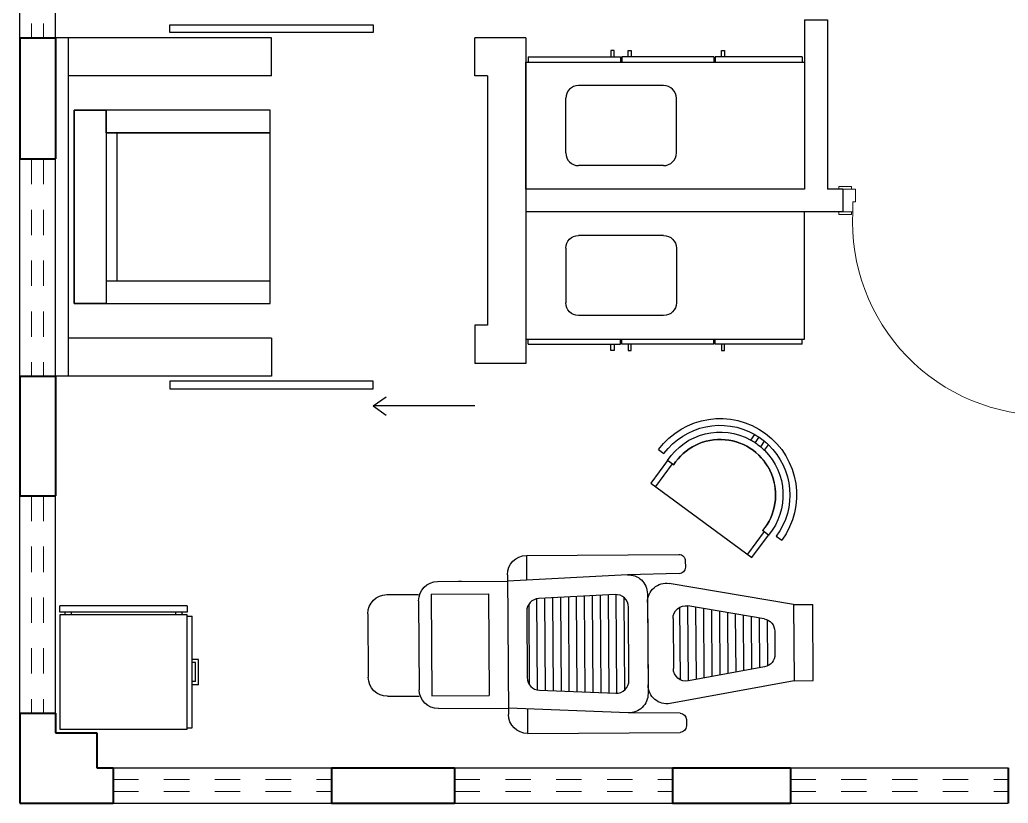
# Model space of a CAD drawing. Header units: millimetres. Extents: x 2625.3 to 2681.2, y 1230 to 1238.4.
# Drawn here: x 2657.126 to 2661.014, y 1230.141 to 1233.224 of the extents above; entities that cross this region are included whole.
import ezdxf

# ---------------------------------------------------------------- set-up
doc = ezdxf.new("R2010")
doc.units = ezdxf.units.MM
doc.linetypes.add('HIDDEN', pattern=[0.375, 0.25, -0.125])
doc.layers.add('ALVENARIA', color=5, linetype='Continuous', lineweight=40)
doc.layers.add('ESQUADRIA', color=7, linetype='Continuous', lineweight=18)
doc.layers.add('LAYOUT', color=253, linetype='Continuous')
doc.layers.add('SOLEIRAS', color=1, linetype='Continuous')

# ---------------------------------------------------------------- blocks, each defined once
blk = doc.blocks.new('POLTRONA 81X83')
at = {"layer": 'LAYOUT'}
for p, q in [((-0.4047, 0), (0.4047, 0)), ((-0.3142, -0.1358), (-0.41, -0.1358)), ((0.41, -0.1358), (-0.41, -0.1358)), ((0.41, -0.1358), (0.3142, -0.1358)), ((0.3142, -0.1358), (0.3142, -0.83)), ((0.3142, -0.1811), (-0.3142, -0.1811))]:
    blk.add_line(p, q, dxfattribs=at)
for points in [[(-0.41, -0.83), (0.41, -0.83), (0.41, 0), (-0.41, 0)], [(-0.41, 0), (0.41, 0), (0.41, -0.1358), (-0.41, -0.1358)]]:
    blk.add_lwpolyline(points, close=True, dxfattribs=at)
for points in [[(-0.3142, -0.83), (-0.3142, -0.1358), (-0.41, -0.1358)], [(0.3142, -0.83), (0.3142, -0.1358), (0.41, -0.1358)]]:
    blk.add_lwpolyline(points, dxfattribs=at)
blk = doc.blocks.new('*X40')
at = {"color": 0}
for p, q in [((91.0625, 15.9036), (91.0625, 16.1901)), ((91.0938, 15.8992), (91.0938, 16.1945)), ((91.125, 15.9048), (91.125, 16.189)), ((91.1562, 15.9103), (91.1562, 16.1834)), ((91.1875, 15.9158), (91.1875, 16.1779)), ((91.2188, 15.9214), (91.2188, 16.1723)), ((91.25, 15.9269), (91.25, 16.1668)), ((91.2812, 15.9325), (91.2812, 16.1612)), ((91.3125, 15.938), (91.3125, 16.1557)), ((91.3438, 15.9436), (91.3438, 16.1501)), ((91.375, 15.9491), (91.375, 16.1446)), ((91.4062, 15.9565), (91.4062, 16.1372))]:
    blk.add_line(p, q, dxfattribs=at)
blk = doc.blocks.new('*X39')
at = {"color": 0}
for p, q in [((90.5, 15.8673), (90.5, 16.2265)), ((90.5312, 15.8653), (90.5312, 16.2284)), ((90.5625, 15.8638), (90.5625, 16.2299)), ((90.5938, 15.8624), (90.5938, 16.2313)), ((90.625, 15.861), (90.625, 16.2327)), ((90.6562, 15.8596), (90.6562, 16.2341)), ((90.6875, 15.8582), (90.6875, 16.2355)), ((90.7188, 15.8567), (90.7188, 16.237)), ((90.75, 15.8553), (90.75, 16.2384)), ((90.7812, 15.8539), (90.7812, 16.2398)), ((90.8125, 15.8527), (90.8125, 16.241)), ((90.8438, 15.866), (90.8438, 16.2277)), ((90.4688, 15.8876), (90.4688, 16.2061))]:
    blk.add_line(p, q, dxfattribs=at)
blk = doc.blocks.new('A$C3EAC3D19')
at = {"layer": 'LAYOUT'}
for p, q in [((0.2071, 1.6768), (0.2076, 1.7518)), ((0.2076, 1.7518), (0.5076, 1.7498)), ((0.5071, 1.6748), (0.5076, 1.7498)), ((0.2071, 1.6768), (0.1171, 1.1888)), ((0.5071, 1.6748), (0.2071, 1.6768)), ((0.5071, 1.6748), (0.5905, 1.1856)), ((0.4018, 1.6005), (0.3113, 1.6011)), ((0.2618, 1.5602), (0.2066, 1.2605)), ((0.4508, 1.5589), (0.502, 1.2586)), ((0.0546, 1.2528), (0.0292, 1.253)), ((0.6792, 1.2486), (0.6538, 1.2488)), ((0, 0.6282), (0.0041, 1.2282)), ((0.0794, 1.2281), (0.0812, 1.0242)), ((0.6287, 1.2244), (0.6241, 1.0206)), ((0.7, 0.6235), (0.704, 1.2235)), ((0.4523, 1.2002), (0.2554, 1.2015)), ((0.5497, 1.0995), (0.1567, 1.1021)), ((0.5158, 1.0997), (0.1906, 1.1019)), ((0.0812, 1.0242), (0.0995, 0.5525)), ((0.6241, 1.0206), (0.5995, 0.5491)), ((0.0966, 0.6275), (0, 0.6282)), ((0.7, 0.6235), (0.6034, 0.6241)), ((0.6245, 0.549), (0.0745, 0.5527)), ((0.0976, 0.2775), (0.0995, 0.5525)), ((0.5976, 0.2741), (0.5995, 0.5491)), ((0.1475, 0.2522), (0.149, 0.4772)), ((0.549, 0.4745), (0.149, 0.4772)), ((0.5475, 0.2495), (0.549, 0.4745)), ((0.5992, 0.3665), (0.5974, 0.3567)), ((0.5475, 0.2495), (0.1475, 0.2522)), ((0.1463, 0.0772), (0.1471, 0.2022)), ((0.5221, 0.1997), (0.1721, 0.202)), ((0.5463, 0.0745), (0.5471, 0.1995)), ((0.4708, 0), (0.2208, 0.0017))]:
    blk.add_line(p, q, dxfattribs=at)
blk.add_lwpolyline([(0.1698, 0.6748), (0.1582, 0.9749, -0.427581), (0.2085, 1.0268), (0.4969, 1.0248, -0.427581), (0.5465, 0.9722), (0.5308, 0.6723, -0.400971), (0.4805, 0.6249), (0.2194, 0.6267, -0.400971)], format="xyb", close=True, dxfattribs=at)
for centre, radius, start, end in [((0.311, 1.5511), 0.05, 89.6131, 169.5501), ((0.4015, 1.5505), 0.05, 9.6762, 89.6131), ((0.0291, 1.228), 0.025, 89.6131, 179.6131), ((0.0544, 1.2278), 0.025, 0.5071, 89.6131), ((0.2557, 1.2515), 0.05, 169.5501, 269.6131), ((0.4527, 1.2502), 0.05, 269.6131, 9.6762), ((0.6536, 1.2238), 0.025, 89.6131, 178.7192), ((0.679, 1.2236), 0.025, 359.6131, 89.6131), ((0.1911, 1.1769), 0.075, 170.867, 269.6131), ((0.5163, 1.1747), 0.075, 269.6131, 8.3593), ((0.1562, 1.0271), 0.075, 89.6131, 182.2157), ((0.5492, 1.0245), 0.075, 357.0106, 89.6131), ((0.075, 0.6277), 0.075, 179.6131, 269.6131), ((0.625, 0.624), 0.075, 269.6131, 359.6131), ((0.1726, 0.277), 0.075, 179.6131, 269.6131), ((0.5226, 0.2747), 0.075, 269.6131, 359.6131), ((0.2213, 0.0767), 0.075, 179.6131, 269.6131), ((0.4713, 0.075), 0.075, 269.6131, 359.6131)]:
    blk.add_arc(centre, radius, start, end, dxfattribs=at)
at = {"layer": 'LAYOUT', "xscale": -1, "rotation": 269.6131484374406}
for name in ['*X40', '*X39']:
    blk.add_blockref(name, (-16.3073, -89.7235), dxfattribs=at)
blk = doc.blocks.new('A$C0C0C0BA7')
at = {"layer": 'LAYOUT'}
for p, q in [((0.2644, 0.3694), (0.2649, 0.3965)), ((0.2843, 0.3715), (0.2847, 0.3984)), ((0.3119, 0.3718), (0.3124, 0.3986)), ((0.3317, 0.3701), (0.3322, 0.3971)), ((0.0264, 0.1246), (0, 0.1246)), ((0.6014, 0.1246), (0.575, 0.1246)), ((0.0536, 0.1107), (0.0829, 0.1107)), ((0.076, 0.1107), (0.076, 0)), ((0.5185, 0.1107), (0.5478, 0.1107)), ((0.5253, 0.1107), (0.5253, 0))]:
    blk.add_line(p, q, dxfattribs=at)
blk.add_lwpolyline([(0.0536, 0), (0.0536, 0.1107), (0.0829, 0.1107, -1.065895), (0.5185, 0.1107), (0.5478, 0.1107), (0.5478, 0)], format="xyb", close=True, dxfattribs=at)
for radius, start, end in [(0.3007, 0, 180), (0.2743, 97.5004, 180), (0.2743, 93.3377, 97.5004), (0.2743, 87.5501, 93.3377), (0.2743, 83.4058, 87.5501), (0.2743, 0, 83.4058), (0.2475, 98.4294, 183.2215), (0.2475, 93.8089, 98.4294), (0.2475, 87.3933, 93.8089), (0.2475, 82.7978, 87.3933), (0.2475, 356.7785, 82.7978), (0.2182, 356.3461, 183.6539)]:
    blk.add_arc((0.3007, 0.1246), radius, start, end, dxfattribs=at)
blk = doc.blocks.new('A$C585A5108')
at = {"layer": 'LAYOUT'}
for p, q in [((0.385, 0.315), (0.05, 0.315)), ((0, 0.05), (0, 0.265)), ((0.435, 0.05), (0.435, 0.265)), ((0.385, 0), (0.05, 0))]:
    blk.add_line(p, q, dxfattribs=at)
for centre, start, end in [((0.05, 0.265), 90, 180), ((0.385, 0.265), 360, 90), ((0.05, 0.05), 180, 270), ((0.385, 0.05), 270, 360)]:
    blk.add_arc(centre, 0.05, start, end, dxfattribs=at)
blk = doc.blocks.new('A$C7AF52133')
at = {"layer": 'LAYOUT'}
for p, q in [((0.3475, 0.545), (0.335, 0.545)), ((0.335, 0.545), (0.335, 0.52)), ((0.3475, 0.52), (0.3475, 0.545)), ((0.4025, 0.52), (0.4025, 0.545)), ((0.4025, 0.545), (0.415, 0.545)), ((0.415, 0.545), (0.415, 0.52)), ((0.77, 0.52), (0.77, 0.545)), ((0.77, 0.545), (0.7825, 0.545)), ((0.7825, 0.545), (0.7825, 0.52)), ((0.01, 0.52), (0.01, 0.5)), ((0.01, 0.52), (0.3725, 0.52)), ((0.3725, 0.52), (0.3725, 0.5)), ((0.3775, 0.52), (0.3775, 0.5)), ((0.74, 0.52), (0.3775, 0.52)), ((0.74, 0.52), (0.74, 0.5)), ((0.745, 0.52), (0.745, 0.5)), ((1.087, 0.52), (0.745, 0.52)), ((1.087, 0.52), (1.087, 0.5)), ((0, 0), (0, 0.5)), ((0, 0.5), (1.097, 0.5)), ((1.097, 0.5), (1.097, 0)), ((1.097, 0), (0, 0))]:
    blk.add_line(p, q, dxfattribs=at)
blk.add_blockref('A$C585A5108', (0.1575, 0.0925))
blk = doc.blocks.new('A$C6C7A7257')
at = {"layer": 'LAYOUT'}
for p, q in [((0.31, 0.545), (0.21, 0.545)), ((0.21, 0.545), (0.21, 0.52)), ((0.31, 0.545), (0.31, 0.52)), ((0.48, 0.52), (0.04, 0.52)), ((0.04, 0.5), (0.04, 0.52)), ((0.2975, 0.5325), (0.2225, 0.5325)), ((0.2225, 0.5325), (0.2225, 0.52)), ((0.2975, 0.5325), (0.2975, 0.52)), ((0.48, 0.5), (0.48, 0.52)), ((0, 0.5), (0, 0)), ((0, 0.5), (0.025, 0.5)), ((0.025, 0.5), (0.025, 0)), ((0.035, 0.48), (0.025, 0.48)), ((0.485, 0.5), (0.035, 0.5)), ((0.035, 0.5), (0.035, 0)), ((0.485, 0), (0.485, 0.5)), ((0.035, 0.455), (0.025, 0.455)), ((0.035, 0.045), (0.025, 0.045)), ((0.035, 0.02), (0.025, 0.02)), ((0.025, 0), (0, 0)), ((0.035, 0), (0.485, 0))]:
    blk.add_line(p, q, dxfattribs=at)

msp = doc.modelspace()

# ---------------------------------------------------------------- linework, layer by layer
for p, q in [((2660.2129, 1233.2242), (2660.3029, 1233.2242)), ((2660.2129, 1233.2242), (2660.2129, 1232.5577)), ((2660.3029, 1233.2242), (2660.3029, 1232.5577)), ((2657.3159, 1233.1537), (2657.2659, 1233.1537)), ((2658.1159, 1233.1537), (2657.3159, 1233.1537)), ((2657.3159, 1233.1537), (2657.3159, 1231.8217)), ((2658.1159, 1233.0037), (2658.1159, 1233.1537)), ((2659.1159, 1233.1537), (2658.9159, 1233.1537)), ((2658.9159, 1233.0037), (2658.9159, 1233.1537)), ((2659.1159, 1233.1537), (2659.1159, 1231.8717)), ((2658.1159, 1233.0037), (2657.3159, 1233.0037)), ((2658.9659, 1233.0037), (2658.9159, 1233.0037)), ((2658.9659, 1233.0037), (2658.9659, 1232.0217)), ((2660.2129, 1232.5577), (2659.1159, 1232.5577)), ((2660.3628, 1232.5577), (2660.3029, 1232.5577)), ((2660.3628, 1232.5577), (2660.3628, 1232.4677)), ((2660.3628, 1232.4677), (2659.1159, 1232.4677)), ((2658.9659, 1232.0217), (2658.9159, 1232.0217)), ((2658.9159, 1232.0217), (2658.9159, 1231.8717)), ((2658.1159, 1231.9717), (2657.3159, 1231.9717)), ((2658.1159, 1231.9717), (2658.1159, 1231.8217)), ((2659.1159, 1231.8717), (2658.9159, 1231.8717)), ((2657.3159, 1231.8217), (2657.2659, 1231.8217)), ((2658.1159, 1231.8217), (2657.3159, 1231.8217)), ((2658.5159, 1231.7043), (2658.5669, 1231.74)), ((2658.9159, 1231.7043), (2658.5159, 1231.7043)), ((2658.5159, 1231.7043), (2658.5669, 1231.6685))]:
    msp.add_line(p, q)
for points in [[(2658.5159, 1233.2037), (2658.5159, 1233.1737), (2657.7159, 1233.1737), (2657.7159, 1233.2037), (2658.5159, 1233.2037)], [(2658.5159, 1231.7717), (2658.5159, 1231.8017), (2657.7159, 1231.8017), (2657.7159, 1231.7717), (2658.5159, 1231.7717)]]:
    msp.add_lwpolyline(points)
at = {"layer": 'ALVENARIA'}
for p, q in [((2657.1259, 1233.1537), (2657.1259, 1232.6767)), ((2657.1259, 1233.1537), (2657.2659, 1233.1537)), ((2657.2659, 1233.1537), (2657.2659, 1232.6767)), ((2657.1259, 1232.6767), (2657.2659, 1232.6767)), ((2657.1259, 1231.8217), (2657.1259, 1231.3507)), ((2657.1259, 1231.8217), (2657.2659, 1231.8217)), ((2657.2659, 1231.8217), (2657.2659, 1231.3507)), ((2657.1259, 1231.3507), (2657.2659, 1231.3507)), ((2657.1259, 1230.4947), (2657.1259, 1230.1407)), ((2657.1259, 1230.4947), (2657.2659, 1230.4947)), ((2657.2659, 1230.4947), (2657.2659, 1230.4177)), ((2657.2659, 1230.4177), (2657.4289, 1230.4177)), ((2657.4289, 1230.4177), (2657.4289, 1230.2807)), ((2657.4289, 1230.2807), (2657.4929, 1230.2807)), ((2657.4929, 1230.2807), (2657.4929, 1230.1407)), ((2658.3519, 1230.2807), (2658.8359, 1230.2807)), ((2658.3519, 1230.2807), (2658.3519, 1230.1407)), ((2658.8359, 1230.2807), (2658.8359, 1230.1407)), ((2659.6939, 1230.2807), (2660.1569, 1230.2807)), ((2659.6939, 1230.2807), (2659.6939, 1230.1407)), ((2660.1569, 1230.2807), (2660.1569, 1230.1407)), ((2661.0139, 1230.2807), (2661.0139, 1230.1407)), ((2657.1259, 1230.1407), (2657.4929, 1230.1407)), ((2658.3519, 1230.1407), (2658.8359, 1230.1407)), ((2659.6939, 1230.1407), (2660.1569, 1230.1407))]:
    msp.add_line(p, q, dxfattribs=at)
at = {"layer": 'ESQUADRIA', "linetype": 'HIDDEN', "ltscale": 0.2}
for p, q in [((2657.1725, 1234.0097), (2657.1725, 1233.1537)), ((2657.2192, 1234.0097), (2657.2192, 1233.1537)), ((2657.1725, 1232.6767), (2657.1725, 1231.8217)), ((2657.2192, 1232.6767), (2657.2192, 1231.8217)), ((2657.1725, 1231.3507), (2657.1725, 1230.4947)), ((2657.2192, 1231.3507), (2657.2192, 1230.4947)), ((2657.4929, 1230.2341), (2658.3519, 1230.2341)), ((2658.8359, 1230.2341), (2659.6939, 1230.2341)), ((2660.1569, 1230.2341), (2661.0139, 1230.2341)), ((2657.4929, 1230.1874), (2658.3519, 1230.1874)), ((2658.8359, 1230.1874), (2659.6939, 1230.1874)), ((2660.1569, 1230.1874), (2661.0139, 1230.1874))]:
    msp.add_line(p, q, dxfattribs=at)
at = {"layer": 'ESQUADRIA'}
for p, q in [((2660.3478, 1232.5577), (2660.3478, 1232.5677)), ((2660.3478, 1232.5577), (2660.3478, 1232.5677)), ((2660.3478, 1232.5677), (2660.3978, 1232.5677)), ((2660.3628, 1232.5577), (2660.3478, 1232.5577)), ((2660.3978, 1232.5577), (2660.3978, 1232.5677)), ((2660.3478, 1232.4577), (2660.3478, 1232.4677)), ((2660.3478, 1232.4577), (2660.3478, 1232.4677)), ((2660.3478, 1232.4577), (2660.3478, 1232.4677)), ((2660.3478, 1232.4577), (2660.3478, 1232.4677)), ((2660.3628, 1232.4677), (2660.3478, 1232.4677)), ((2660.3478, 1232.4577), (2660.3978, 1232.4577)), ((2660.3478, 1232.4577), (2660.3978, 1232.4577)), ((2660.3978, 1232.4577), (2660.3978, 1232.4677))]:
    msp.add_line(p, q, dxfattribs=at)
msp.add_lwpolyline([(2660.3628, 1232.5577), (2660.3628, 1232.4677), (2660.4028, 1232.4677), (2660.4028, 1232.5077), (2660.4128, 1232.5077), (2660.4128, 1232.5577)], close=True, dxfattribs=at)
at = {"layer": 'ESQUADRIA', "color": 1}
msp.add_arc((2661.1623, 1232.4281), 0.7605, 177.0147, 270.7998, dxfattribs=at)
at = {"layer": 'SOLEIRAS', "color": 43}
for p, q in [((2657.1259, 1233.1537), (2657.1259, 1234.0097)), ((2657.2659, 1233.1537), (2657.2659, 1234.0097)), ((2657.1259, 1231.8217), (2657.1259, 1232.6767)), ((2657.2659, 1231.8217), (2657.2659, 1232.6767)), ((2657.1259, 1230.4947), (2657.1259, 1231.3507)), ((2657.2659, 1230.4947), (2657.2659, 1231.3507)), ((2657.4929, 1230.2807), (2658.3519, 1230.2807)), ((2658.8359, 1230.2807), (2659.6939, 1230.2807)), ((2660.1569, 1230.2807), (2661.0139, 1230.2807)), ((2657.4929, 1230.1407), (2658.3519, 1230.1407)), ((2658.8359, 1230.1407), (2659.6939, 1230.1407)), ((2660.1569, 1230.1407), (2661.0139, 1230.1407))]:
    msp.add_line(p, q, dxfattribs=at)

# ---------------------------------------------------------------- block references
msp.add_blockref('A$C7AF52133', (2659.1159, 1232.5577))
at = {"xscale": -1}
for name, p, rotation in [('A$C7AF52133', (2659.1159, 1232.4677), 180), ('A$C3EAC3D19', (2658.4951, 1230.4156), 270)]:
    msp.add_blockref(name, p, dxfattribs=dict(at, rotation=rotation))
at = {"rotation": 270}
msp.add_blockref('A$C6C7A7257', (2657.2841, 1230.9171), dxfattribs=at)
at = {"layer": 'LAYOUT', "xscale": 0.9286581755955012, "yscale": 0.9286581755955012, "zscale": 0.9286581755955012, "rotation": 89.99999999999999}
msp.add_blockref('POLTRONA 81X83', (2657.3399, 1232.4877), dxfattribs=at)
at = {"layer": 'LAYOUT', "xscale": -1, "rotation": 323.6530333591339}
msp.add_blockref('A$C0C0C0BA7', (2660.049, 1231.0755), dxfattribs=at)

doc.saveas('drawing.dxf')
